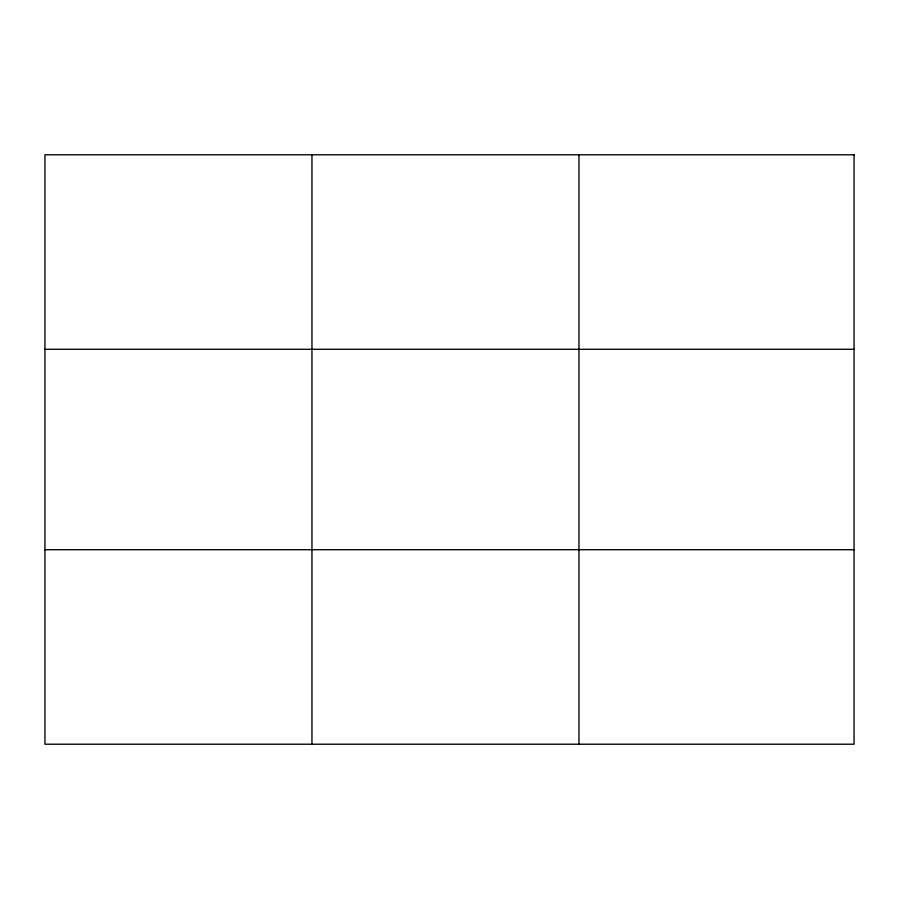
<?xml version="1.0" encoding="UTF-8"?>
<svg xmlns="http://www.w3.org/2000/svg" width="899" height="899" viewBox="0 0 899 899"><rect width="100%" height="100%" fill="white"/><g stroke="black" fill="none" stroke-linecap="round" stroke-linejoin="round"><path stroke-width="1.35" d="M311.953 744.215L311.953 154.785M578.956 744.215L578.956 154.785M44.95 349.295L854.05 349.295M44.95 549.705L854.05 549.705M854.05 154.785L854.05 744.215L44.95 744.215L44.95 154.785L854.05 154.785"/></g></svg>
